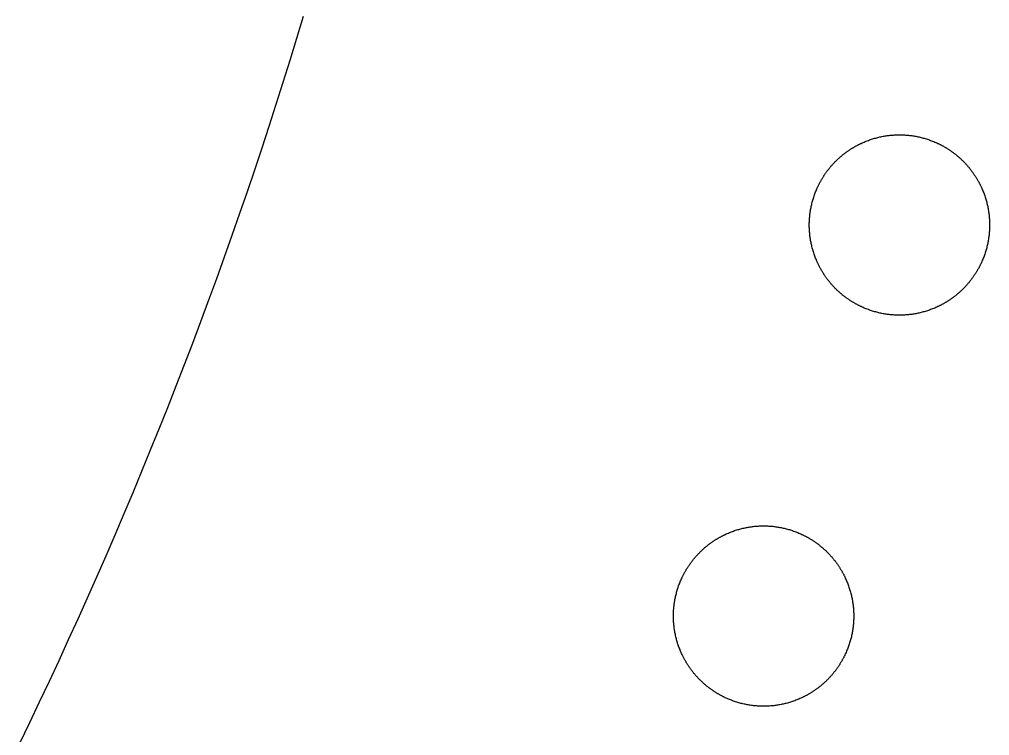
# Model space of a CAD drawing. Extents: x -111 to 2985, y -118 to 122.
# Drawn here: x -68.76 to -62.49, y -56.19 to -51.56 of the extents above; entities that cross this region are included whole.
import ezdxf

# ---------------------------------------------------------------- set-up
doc = ezdxf.new("R2010")
doc.units = 0
doc.layers.add('LAYER_03', color=5, linetype='CONTINUOUS')

msp = doc.modelspace()

# ---------------------------------------------------------------- linework, layer by layer
at = {"layer": 'LAYER_03'}
msp.add_lwpolyline([(-66.9284, -51.5455), (-66.9714, -51.6879), (-67.0152, -51.8301), (-67.0596, -51.972), (-67.1047, -52.1138), (-67.1504, -52.2553), (-67.1969, -52.3966), (-67.244, -52.5376), (-67.2918, -52.6785), (-67.3402, -52.8191), (-67.3893, -52.9594), (-67.4391, -53.0995), (-67.4896, -53.2393), (-67.5407, -53.3789), (-67.5925, -53.5182), (-67.6449, -53.6572), (-67.698, -53.796), (-67.7517, -53.9345), (-67.8061, -54.0727), (-67.8611, -54.2106), (-67.9168, -54.3482), (-67.9731, -54.4855), (-68.0301, -54.6225), (-68.0877, -54.7593), (-68.146, -54.8957), (-68.2049, -55.0317), (-68.2644, -55.1675), (-68.3245, -55.303), (-68.3853, -55.4381), (-68.4467, -55.5729), (-68.5087, -55.7073), (-68.5714, -55.8414), (-68.6346, -55.9752), (-68.6985, -56.1086), (-68.763, -56.2416)], dxfattribs=at)
for points in [[(-63.6573, -52.8924), (-63.6572, -52.886), (-63.6571, -52.8795), (-63.657, -52.873), (-63.6567, -52.8665), (-63.6564, -52.8599), (-63.656, -52.8533), (-63.6555, -52.8467), (-63.6549, -52.8401), (-63.6543, -52.8334), (-63.6536, -52.8268), (-63.6528, -52.8201), (-63.6519, -52.8134), (-63.6509, -52.8067), (-63.6499, -52.7999), (-63.6488, -52.7932), (-63.6476, -52.7864), (-63.6463, -52.7796), (-63.6449, -52.7729), (-63.6434, -52.7661), (-63.6419, -52.7593), (-63.6402, -52.7525), (-63.6385, -52.7457), (-63.6367, -52.7389), (-63.6348, -52.7321), (-63.6328, -52.7253), (-63.6307, -52.7185), (-63.6286, -52.7117), (-63.6263, -52.705), (-63.6239, -52.6982), (-63.6215, -52.6914), (-63.619, -52.6847), (-63.6164, -52.678), (-63.6137, -52.6712), (-63.6109, -52.6645), (-63.608, -52.6579), (-63.605, -52.6512), (-63.6019, -52.6446), (-63.6004, -52.6413), (-63.5988, -52.638), (-63.5972, -52.6347), (-63.5955, -52.6314), (-63.5939, -52.6281), (-63.5922, -52.6248), (-63.5905, -52.6215), (-63.5888, -52.6183), (-63.587, -52.615), (-63.5852, -52.6118), (-63.5834, -52.6086), (-63.5816, -52.6053), (-63.5798, -52.6021), (-63.5779, -52.5989), (-63.5761, -52.5957), (-63.5742, -52.5925), (-63.5722, -52.5893), (-63.5703, -52.5862), (-63.5683, -52.583), (-63.5663, -52.5799), (-63.5643, -52.5767), (-63.5623, -52.5736), (-63.5602, -52.5705), (-63.5582, -52.5674), (-63.5561, -52.5643), (-63.554, -52.5612), (-63.5518, -52.5581), (-63.5497, -52.5551), (-63.5475, -52.552), (-63.5453, -52.549), (-63.5431, -52.546), (-63.5408, -52.5429), (-63.5386, -52.54), (-63.5363, -52.537), (-63.534, -52.534), (-63.5317, -52.531), (-63.5293, -52.5281), (-63.527, -52.5252), (-63.5246, -52.5223), (-63.5222, -52.5194), (-63.5198, -52.5165), (-63.5173, -52.5136), (-63.5149, -52.5108), (-63.5124, -52.5079), (-63.5099, -52.5051), (-63.5074, -52.5023), (-63.5049, -52.4995), (-63.5023, -52.4967), (-63.4997, -52.494), (-63.4971, -52.4912), (-63.4945, -52.4885), (-63.4919, -52.4858), (-63.4893, -52.4831), (-63.4866, -52.4804), (-63.4839, -52.4778), (-63.4812, -52.4751), (-63.4785, -52.4725), (-63.4758, -52.4699), (-63.4731, -52.4673), (-63.4703, -52.4647), (-63.4675, -52.4622), (-63.4647, -52.4597), (-63.4619, -52.4571), (-63.4591, -52.4546), (-63.4563, -52.4522), (-63.4534, -52.4497), (-63.4506, -52.4473), (-63.4477, -52.4449), (-63.4448, -52.4425), (-63.4419, -52.4401), (-63.4389, -52.4377), (-63.436, -52.4354), (-63.433, -52.4331), (-63.4301, -52.4308), (-63.4271, -52.4285), (-63.4241, -52.4262), (-63.4211, -52.424), (-63.4181, -52.4217), (-63.415, -52.4195), (-63.412, -52.4174), (-63.4089, -52.4152), (-63.4058, -52.4131), (-63.4028, -52.411), (-63.3997, -52.4089), (-63.3966, -52.4068), (-63.3934, -52.4047), (-63.3903, -52.4027), (-63.3872, -52.4007), (-63.384, -52.3987), (-63.3809, -52.3967), (-63.3777, -52.3948), (-63.3745, -52.3929), (-63.3713, -52.391), (-63.3681, -52.3891), (-63.3649, -52.3872), (-63.3617, -52.3854), (-63.3585, -52.3836), (-63.3552, -52.3818), (-63.352, -52.38), (-63.3487, -52.3783), (-63.3455, -52.3766), (-63.3422, -52.3749), (-63.3389, -52.3732), (-63.3357, -52.3715), (-63.3324, -52.3699), (-63.3291, -52.3683), (-63.3258, -52.3667), (-63.3225, -52.3651), (-63.3158, -52.362), (-63.3092, -52.3591), (-63.3025, -52.3562), (-63.2958, -52.3534), (-63.2891, -52.3507), (-63.2823, -52.3481), (-63.2756, -52.3455), (-63.2688, -52.3431), (-63.2621, -52.3407), (-63.2553, -52.3385), (-63.2485, -52.3363), (-63.2417, -52.3342), (-63.2349, -52.3323), (-63.2281, -52.3304), (-63.2213, -52.3285), (-63.2145, -52.3268), (-63.2077, -52.3252), (-63.201, -52.3236), (-63.1942, -52.3222), (-63.1874, -52.3208), (-63.1806, -52.3195), (-63.1739, -52.3183), (-63.1671, -52.3172), (-63.1604, -52.3161), (-63.1537, -52.3151), (-63.147, -52.3143), (-63.1403, -52.3135), (-63.1336, -52.3128), (-63.127, -52.3121), (-63.1203, -52.3116), (-63.1137, -52.3111), (-63.1071, -52.3107), (-63.1006, -52.3103), (-63.094, -52.3101), (-63.0875, -52.3099), (-63.0811, -52.3098), (-63.0746, -52.3098), (-63.0681, -52.3098), (-63.0617, -52.3099), (-63.0552, -52.3101), (-63.0486, -52.3103), (-63.0421, -52.3107), (-63.0355, -52.3111), (-63.0289, -52.3116), (-63.0222, -52.3121), (-63.0156, -52.3128), (-63.0089, -52.3135), (-63.0022, -52.3143), (-62.9955, -52.3151), (-62.9888, -52.3161), (-62.9821, -52.3172), (-62.9753, -52.3183), (-62.9686, -52.3195), (-62.9618, -52.3208), (-62.955, -52.3222), (-62.9482, -52.3236), (-62.9415, -52.3252), (-62.9347, -52.3268), (-62.9279, -52.3285), (-62.9211, -52.3304), (-62.9143, -52.3323), (-62.9075, -52.3342), (-62.9007, -52.3363), (-62.8939, -52.3385), (-62.8871, -52.3407), (-62.8804, -52.3431), (-62.8736, -52.3455), (-62.8669, -52.3481), (-62.8601, -52.3507), (-62.8534, -52.3534), (-62.8467, -52.3562), (-62.84, -52.3591), (-62.8334, -52.362), (-62.8267, -52.3651), (-62.8234, -52.3667), (-62.8201, -52.3683), (-62.8168, -52.3699), (-62.8135, -52.3715), (-62.8103, -52.3732), (-62.807, -52.3749), (-62.8037, -52.3766), (-62.8005, -52.3783), (-62.7972, -52.38), (-62.794, -52.3818), (-62.7907, -52.3836), (-62.7875, -52.3854), (-62.7843, -52.3872), (-62.7811, -52.3891), (-62.7779, -52.391), (-62.7747, -52.3929), (-62.7715, -52.3948), (-62.7683, -52.3967), (-62.7652, -52.3987), (-62.762, -52.4007), (-62.7589, -52.4027), (-62.7558, -52.4047), (-62.7526, -52.4068), (-62.7495, -52.4089), (-62.7464, -52.411), (-62.7434, -52.4131), (-62.7403, -52.4152), (-62.7372, -52.4174), (-62.7342, -52.4195), (-62.7311, -52.4217), (-62.7281, -52.424), (-62.7251, -52.4262), (-62.7221, -52.4285), (-62.7191, -52.4308), (-62.7162, -52.4331), (-62.7132, -52.4354), (-62.7103, -52.4377), (-62.7073, -52.4401), (-62.7044, -52.4425), (-62.7015, -52.4449), (-62.6986, -52.4473), (-62.6958, -52.4497), (-62.6929, -52.4522), (-62.6901, -52.4546), (-62.6873, -52.4571), (-62.6845, -52.4597), (-62.6817, -52.4622), (-62.6789, -52.4647), (-62.6761, -52.4673), (-62.6734, -52.4699), (-62.6707, -52.4725), (-62.668, -52.4751), (-62.6653, -52.4778), (-62.6626, -52.4804), (-62.6599, -52.4831), (-62.6573, -52.4858), (-62.6547, -52.4885), (-62.6521, -52.4912), (-62.6495, -52.494), (-62.6469, -52.4967), (-62.6444, -52.4995), (-62.6418, -52.5023), (-62.6393, -52.5051), (-62.6368, -52.5079), (-62.6343, -52.5108), (-62.6319, -52.5136), (-62.6294, -52.5165), (-62.627, -52.5194), (-62.6246, -52.5223), (-62.6222, -52.5252), (-62.6199, -52.5281), (-62.6175, -52.531), (-62.6152, -52.534), (-62.6129, -52.537), (-62.6106, -52.54), (-62.6084, -52.5429), (-62.6061, -52.546), (-62.6039, -52.549), (-62.6017, -52.552), (-62.5995, -52.5551), (-62.5974, -52.5581), (-62.5952, -52.5612), (-62.5931, -52.5643), (-62.591, -52.5674), (-62.589, -52.5705), (-62.5869, -52.5736), (-62.5849, -52.5767), (-62.5829, -52.5799), (-62.5809, -52.583), (-62.5789, -52.5862), (-62.577, -52.5893), (-62.575, -52.5925), (-62.5731, -52.5957), (-62.5713, -52.5989), (-62.5694, -52.6021), (-62.5676, -52.6053), (-62.5658, -52.6086), (-62.564, -52.6118), (-62.5622, -52.615), (-62.5604, -52.6183), (-62.5587, -52.6215), (-62.557, -52.6248), (-62.5553, -52.6281), (-62.5537, -52.6314), (-62.552, -52.6347), (-62.5504, -52.638), (-62.5488, -52.6413), (-62.5473, -52.6446), (-62.5442, -52.6512), (-62.5412, -52.6579), (-62.5383, -52.6645), (-62.5355, -52.6712), (-62.5328, -52.678), (-62.5302, -52.6847), (-62.5277, -52.6914), (-62.5253, -52.6982), (-62.5229, -52.705), (-62.5206, -52.7117), (-62.5185, -52.7185), (-62.5164, -52.7253), (-62.5144, -52.7321), (-62.5125, -52.7389), (-62.5107, -52.7457), (-62.509, -52.7525), (-62.5073, -52.7593), (-62.5058, -52.7661), (-62.5043, -52.7729), (-62.5029, -52.7796), (-62.5017, -52.7864), (-62.5004, -52.7932), (-62.4993, -52.7999), (-62.4983, -52.8067), (-62.4973, -52.8134), (-62.4964, -52.8201), (-62.4956, -52.8268), (-62.4949, -52.8334), (-62.4943, -52.8401), (-62.4937, -52.8467), (-62.4932, -52.8533), (-62.4928, -52.8599), (-62.4925, -52.8665), (-62.4922, -52.873), (-62.4921, -52.8795), (-62.492, -52.886), (-62.4919, -52.8924), (-62.492, -52.8989), (-62.4921, -52.9054), (-62.4922, -52.9119), (-62.4925, -52.9184), (-62.4928, -52.925), (-62.4932, -52.9316), (-62.4937, -52.9382), (-62.4943, -52.9448), (-62.4949, -52.9514), (-62.4956, -52.9581), (-62.4964, -52.9648), (-62.4973, -52.9715), (-62.4983, -52.9782), (-62.4993, -52.985), (-62.5004, -52.9917), (-62.5017, -52.9985), (-62.5029, -53.0052), (-62.5043, -53.012), (-62.5058, -53.0188), (-62.5073, -53.0256), (-62.509, -53.0324), (-62.5107, -53.0392), (-62.5125, -53.046), (-62.5144, -53.0528), (-62.5164, -53.0596), (-62.5185, -53.0664), (-62.5206, -53.0731), (-62.5229, -53.0799), (-62.5253, -53.0867), (-62.5277, -53.0934), (-62.5302, -53.1002), (-62.5328, -53.1069), (-62.5355, -53.1136), (-62.5383, -53.1203), (-62.5412, -53.127), (-62.5442, -53.1337), (-62.5473, -53.1403), (-62.5488, -53.1436), (-62.5504, -53.1469), (-62.552, -53.1502), (-62.5537, -53.1535), (-62.5553, -53.1568), (-62.557, -53.1601), (-62.5587, -53.1633), (-62.5604, -53.1666), (-62.5622, -53.1698), (-62.564, -53.1731), (-62.5658, -53.1763), (-62.5676, -53.1795), (-62.5694, -53.1828), (-62.5713, -53.186), (-62.5731, -53.1892), (-62.575, -53.1924), (-62.577, -53.1955), (-62.5789, -53.1987), (-62.5809, -53.2019), (-62.5829, -53.205), (-62.5849, -53.2082), (-62.5869, -53.2113), (-62.589, -53.2144), (-62.591, -53.2175), (-62.5931, -53.2206), (-62.5952, -53.2237), (-62.5974, -53.2268), (-62.5995, -53.2298), (-62.6017, -53.2329), (-62.6039, -53.2359), (-62.6061, -53.2389), (-62.6084, -53.2419), (-62.6106, -53.2449), (-62.6129, -53.2479), (-62.6152, -53.2509), (-62.6175, -53.2538), (-62.6199, -53.2568), (-62.6222, -53.2597), (-62.6246, -53.2626), (-62.627, -53.2655), (-62.6294, -53.2684), (-62.6319, -53.2713), (-62.6343, -53.2741), (-62.6368, -53.277), (-62.6393, -53.2798), (-62.6418, -53.2826), (-62.6444, -53.2854), (-62.6469, -53.2881), (-62.6495, -53.2909), (-62.6521, -53.2937), (-62.6547, -53.2964), (-62.6573, -53.2991), (-62.6599, -53.3018), (-62.6626, -53.3045), (-62.6653, -53.3071), (-62.668, -53.3098), (-62.6707, -53.3124), (-62.6734, -53.315), (-62.6761, -53.3176), (-62.6789, -53.3201), (-62.6817, -53.3227), (-62.6845, -53.3252), (-62.6873, -53.3277), (-62.6901, -53.3302), (-62.6929, -53.3327), (-62.6958, -53.3352), (-62.6986, -53.3376), (-62.7015, -53.34), (-62.7044, -53.3424), (-62.7073, -53.3448), (-62.7103, -53.3472), (-62.7132, -53.3495), (-62.7162, -53.3518), (-62.7191, -53.3541), (-62.7221, -53.3564), (-62.7251, -53.3587), (-62.7281, -53.3609), (-62.7311, -53.3631), (-62.7342, -53.3653), (-62.7372, -53.3675), (-62.7403, -53.3697), (-62.7434, -53.3718), (-62.7464, -53.3739), (-62.7495, -53.376), (-62.7526, -53.3781), (-62.7558, -53.3801), (-62.7589, -53.3822), (-62.762, -53.3842), (-62.7652, -53.3862), (-62.7683, -53.3881), (-62.7715, -53.3901), (-62.7747, -53.392), (-62.7779, -53.3939), (-62.7811, -53.3958), (-62.7843, -53.3976), (-62.7875, -53.3995), (-62.7907, -53.4013), (-62.794, -53.4031), (-62.7972, -53.4048), (-62.8005, -53.4066), (-62.8037, -53.4083), (-62.807, -53.41), (-62.8103, -53.4117), (-62.8135, -53.4134), (-62.8168, -53.415), (-62.8201, -53.4166), (-62.8234, -53.4182), (-62.8267, -53.4198), (-62.8334, -53.4228), (-62.84, -53.4258), (-62.8467, -53.4287), (-62.8534, -53.4315), (-62.8601, -53.4342), (-62.8669, -53.4368), (-62.8736, -53.4393), (-62.8804, -53.4418), (-62.8871, -53.4441), (-62.8939, -53.4464), (-62.9007, -53.4486), (-62.9075, -53.4506), (-62.9143, -53.4526), (-62.9211, -53.4545), (-62.9279, -53.4563), (-62.9347, -53.4581), (-62.9415, -53.4597), (-62.9482, -53.4613), (-62.955, -53.4627), (-62.9618, -53.4641), (-62.9686, -53.4654), (-62.9753, -53.4666), (-62.9821, -53.4677), (-62.9888, -53.4688), (-62.9955, -53.4697), (-63.0022, -53.4706), (-63.0089, -53.4714), (-63.0156, -53.4721), (-63.0222, -53.4728), (-63.0289, -53.4733), (-63.0355, -53.4738), (-63.0421, -53.4742), (-63.0486, -53.4745), (-63.0552, -53.4748), (-63.0617, -53.475), (-63.0681, -53.4751), (-63.0746, -53.4751), (-63.0811, -53.4751), (-63.0875, -53.475), (-63.094, -53.4748), (-63.1006, -53.4745), (-63.1071, -53.4742), (-63.1137, -53.4738), (-63.1203, -53.4733), (-63.127, -53.4728), (-63.1336, -53.4721), (-63.1403, -53.4714), (-63.147, -53.4706), (-63.1537, -53.4697), (-63.1604, -53.4688), (-63.1671, -53.4677), (-63.1739, -53.4666), (-63.1806, -53.4654), (-63.1874, -53.4641), (-63.1942, -53.4627), (-63.201, -53.4613), (-63.2077, -53.4597), (-63.2145, -53.4581), (-63.2213, -53.4563), (-63.2281, -53.4545), (-63.2349, -53.4526), (-63.2417, -53.4506), (-63.2485, -53.4486), (-63.2553, -53.4464), (-63.2621, -53.4441), (-63.2688, -53.4418), (-63.2756, -53.4393), (-63.2823, -53.4368), (-63.2891, -53.4342), (-63.2958, -53.4315), (-63.3025, -53.4287), (-63.3092, -53.4258), (-63.3158, -53.4228), (-63.3225, -53.4198), (-63.3258, -53.4182), (-63.3291, -53.4166), (-63.3324, -53.415), (-63.3357, -53.4134), (-63.3389, -53.4117), (-63.3422, -53.41), (-63.3455, -53.4083), (-63.3487, -53.4066), (-63.352, -53.4048), (-63.3552, -53.4031), (-63.3585, -53.4013), (-63.3617, -53.3995), (-63.3649, -53.3976), (-63.3681, -53.3958), (-63.3713, -53.3939), (-63.3745, -53.392), (-63.3777, -53.3901), (-63.3809, -53.3881), (-63.384, -53.3862), (-63.3872, -53.3842), (-63.3903, -53.3822), (-63.3934, -53.3801), (-63.3966, -53.3781), (-63.3997, -53.376), (-63.4028, -53.3739), (-63.4058, -53.3718), (-63.4089, -53.3697), (-63.412, -53.3675), (-63.415, -53.3653), (-63.4181, -53.3631), (-63.4211, -53.3609), (-63.4241, -53.3587), (-63.4271, -53.3564), (-63.4301, -53.3541), (-63.433, -53.3518), (-63.436, -53.3495), (-63.4389, -53.3472), (-63.4419, -53.3448), (-63.4448, -53.3424), (-63.4477, -53.34), (-63.4506, -53.3376), (-63.4534, -53.3352), (-63.4563, -53.3327), (-63.4591, -53.3302), (-63.4619, -53.3277), (-63.4647, -53.3252), (-63.4675, -53.3227), (-63.4703, -53.3201), (-63.4731, -53.3176), (-63.4758, -53.315), (-63.4785, -53.3124), (-63.4812, -53.3098), (-63.4839, -53.3071), (-63.4866, -53.3045), (-63.4893, -53.3018), (-63.4919, -53.2991), (-63.4945, -53.2964), (-63.4971, -53.2937), (-63.4997, -53.2909), (-63.5023, -53.2881), (-63.5049, -53.2854), (-63.5074, -53.2826), (-63.5099, -53.2798), (-63.5124, -53.277), (-63.5149, -53.2741), (-63.5173, -53.2713), (-63.5198, -53.2684), (-63.5222, -53.2655), (-63.5246, -53.2626), (-63.527, -53.2597), (-63.5293, -53.2568), (-63.5317, -53.2538), (-63.534, -53.2509), (-63.5363, -53.2479), (-63.5386, -53.2449), (-63.5408, -53.2419), (-63.5431, -53.2389), (-63.5453, -53.2359), (-63.5475, -53.2329), (-63.5497, -53.2298), (-63.5518, -53.2268), (-63.554, -53.2237), (-63.5561, -53.2206), (-63.5582, -53.2175), (-63.5602, -53.2144), (-63.5623, -53.2113), (-63.5643, -53.2082), (-63.5663, -53.205), (-63.5683, -53.2019), (-63.5703, -53.1987), (-63.5722, -53.1955), (-63.5742, -53.1924), (-63.5761, -53.1892), (-63.5779, -53.186), (-63.5798, -53.1828), (-63.5816, -53.1795), (-63.5834, -53.1763), (-63.5852, -53.1731), (-63.587, -53.1698), (-63.5888, -53.1666), (-63.5905, -53.1633), (-63.5922, -53.1601), (-63.5939, -53.1568), (-63.5955, -53.1535), (-63.5972, -53.1502), (-63.5988, -53.1469), (-63.6004, -53.1436), (-63.6019, -53.1403), (-63.605, -53.1337), (-63.608, -53.127), (-63.6109, -53.1203), (-63.6137, -53.1136), (-63.6164, -53.1069), (-63.619, -53.1002), (-63.6215, -53.0934), (-63.6239, -53.0867), (-63.6263, -53.0799), (-63.6286, -53.0731), (-63.6307, -53.0664), (-63.6328, -53.0596), (-63.6348, -53.0528), (-63.6367, -53.046), (-63.6385, -53.0392), (-63.6402, -53.0324), (-63.6419, -53.0256), (-63.6434, -53.0188), (-63.6449, -53.012), (-63.6463, -53.0052), (-63.6476, -52.9985), (-63.6488, -52.9917), (-63.6499, -52.985), (-63.6509, -52.9782), (-63.6519, -52.9715), (-63.6528, -52.9648), (-63.6536, -52.9581), (-63.6543, -52.9514), (-63.6549, -52.9448), (-63.6555, -52.9382), (-63.656, -52.9316), (-63.6564, -52.925), (-63.6567, -52.9184), (-63.657, -52.9119), (-63.6571, -52.9054), (-63.6572, -52.8989)], [(-64.5354, -55.419), (-64.5354, -55.4126), (-64.5353, -55.4061), (-64.5351, -55.3996), (-64.5348, -55.393), (-64.5345, -55.3865), (-64.5341, -55.3799), (-64.5336, -55.3733), (-64.533, -55.3667), (-64.5324, -55.36), (-64.5317, -55.3533), (-64.5309, -55.3467), (-64.53, -55.34), (-64.5291, -55.3332), (-64.528, -55.3265), (-64.5269, -55.3198), (-64.5257, -55.313), (-64.5244, -55.3062), (-64.523, -55.2995), (-64.5215, -55.2927), (-64.52, -55.2859), (-64.5183, -55.2791), (-64.5166, -55.2723), (-64.5148, -55.2655), (-64.5129, -55.2587), (-64.5109, -55.2519), (-64.5088, -55.2451), (-64.5067, -55.2383), (-64.5044, -55.2315), (-64.5021, -55.2248), (-64.4996, -55.218), (-64.4971, -55.2113), (-64.4945, -55.2045), (-64.4918, -55.1978), (-64.489, -55.1911), (-64.4861, -55.1844), (-64.4831, -55.1778), (-64.4801, -55.1712), (-64.4785, -55.1678), (-64.4769, -55.1645), (-64.4753, -55.1612), (-64.4736, -55.158), (-64.472, -55.1547), (-64.4703, -55.1514), (-64.4686, -55.1481), (-64.4669, -55.1449), (-64.4651, -55.1416), (-64.4634, -55.1384), (-64.4616, -55.1351), (-64.4598, -55.1319), (-64.4579, -55.1287), (-64.4561, -55.1255), (-64.4542, -55.1223), (-64.4523, -55.1191), (-64.4504, -55.1159), (-64.4484, -55.1128), (-64.4464, -55.1096), (-64.4445, -55.1064), (-64.4425, -55.1033), (-64.4404, -55.1002), (-64.4384, -55.0971), (-64.4363, -55.094), (-64.4342, -55.0909), (-64.4321, -55.0878), (-64.4299, -55.0847), (-64.4278, -55.0816), (-64.4256, -55.0786), (-64.4234, -55.0756), (-64.4212, -55.0725), (-64.419, -55.0695), (-64.4167, -55.0665), (-64.4144, -55.0636), (-64.4121, -55.0606), (-64.4098, -55.0576), (-64.4074, -55.0547), (-64.4051, -55.0518), (-64.4027, -55.0489), (-64.4003, -55.046), (-64.3979, -55.0431), (-64.3954, -55.0402), (-64.393, -55.0373), (-64.3905, -55.0345), (-64.388, -55.0317), (-64.3855, -55.0289), (-64.383, -55.0261), (-64.3804, -55.0233), (-64.3779, -55.0206), (-64.3753, -55.0178), (-64.3727, -55.0151), (-64.37, -55.0124), (-64.3674, -55.0097), (-64.3647, -55.007), (-64.3621, -55.0044), (-64.3594, -55.0017), (-64.3567, -54.9991), (-64.3539, -54.9965), (-64.3512, -54.9939), (-64.3484, -54.9913), (-64.3457, -54.9888), (-64.3429, -54.9862), (-64.3401, -54.9837), (-64.3372, -54.9812), (-64.3344, -54.9788), (-64.3315, -54.9763), (-64.3287, -54.9739), (-64.3258, -54.9714), (-64.3229, -54.969), (-64.32, -54.9667), (-64.3171, -54.9643), (-64.3141, -54.962), (-64.3112, -54.9596), (-64.3082, -54.9573), (-64.3052, -54.9551), (-64.3022, -54.9528), (-64.2992, -54.9506), (-64.2962, -54.9483), (-64.2931, -54.9461), (-64.2901, -54.944), (-64.287, -54.9418), (-64.284, -54.9397), (-64.2809, -54.9375), (-64.2778, -54.9355), (-64.2747, -54.9334), (-64.2716, -54.9313), (-64.2684, -54.9293), (-64.2653, -54.9273), (-64.2622, -54.9253), (-64.259, -54.9233), (-64.2558, -54.9214), (-64.2526, -54.9195), (-64.2495, -54.9176), (-64.2463, -54.9157), (-64.243, -54.9138), (-64.2398, -54.912), (-64.2366, -54.9102), (-64.2334, -54.9084), (-64.2301, -54.9066), (-64.2269, -54.9049), (-64.2236, -54.9031), (-64.2203, -54.9014), (-64.2171, -54.8998), (-64.2138, -54.8981), (-64.2105, -54.8965), (-64.2072, -54.8949), (-64.2039, -54.8933), (-64.2006, -54.8917), (-64.194, -54.8886), (-64.1873, -54.8856), (-64.1806, -54.8828), (-64.1739, -54.88), (-64.1672, -54.8773), (-64.1605, -54.8746), (-64.1537, -54.8721), (-64.147, -54.8697), (-64.1402, -54.8673), (-64.1334, -54.8651), (-64.1266, -54.8629), (-64.1198, -54.8608), (-64.1131, -54.8588), (-64.1063, -54.8569), (-64.0995, -54.8551), (-64.0927, -54.8534), (-64.0859, -54.8518), (-64.0791, -54.8502), (-64.0723, -54.8487), (-64.0655, -54.8474), (-64.0587, -54.8461), (-64.052, -54.8449), (-64.0452, -54.8437), (-64.0385, -54.8427), (-64.0318, -54.8417), (-64.0251, -54.8409), (-64.0184, -54.8401), (-64.0117, -54.8393), (-64.0051, -54.8387), (-63.9984, -54.8381), (-63.9918, -54.8377), (-63.9853, -54.8373), (-63.9787, -54.8369), (-63.9722, -54.8367), (-63.9657, -54.8365), (-63.9592, -54.8364), (-63.9527, -54.8363), (-63.9463, -54.8364), (-63.9398, -54.8365), (-63.9333, -54.8367), (-63.9267, -54.8369), (-63.9202, -54.8373), (-63.9136, -54.8377), (-63.907, -54.8381), (-63.9004, -54.8387), (-63.8937, -54.8393), (-63.887, -54.8401), (-63.8804, -54.8409), (-63.8737, -54.8417), (-63.8669, -54.8427), (-63.8602, -54.8437), (-63.8535, -54.8449), (-63.8467, -54.8461), (-63.8399, -54.8474), (-63.8332, -54.8487), (-63.8264, -54.8502), (-63.8196, -54.8518), (-63.8128, -54.8534), (-63.806, -54.8551), (-63.7992, -54.8569), (-63.7924, -54.8588), (-63.7856, -54.8608), (-63.7788, -54.8629), (-63.772, -54.8651), (-63.7652, -54.8673), (-63.7585, -54.8697), (-63.7517, -54.8721), (-63.745, -54.8746), (-63.7382, -54.8773), (-63.7315, -54.88), (-63.7248, -54.8828), (-63.7181, -54.8856), (-63.7115, -54.8886), (-63.7049, -54.8917), (-63.7015, -54.8933), (-63.6982, -54.8949), (-63.6949, -54.8965), (-63.6917, -54.8981), (-63.6884, -54.8998), (-63.6851, -54.9014), (-63.6818, -54.9031), (-63.6786, -54.9049), (-63.6753, -54.9066), (-63.6721, -54.9084), (-63.6688, -54.9102), (-63.6656, -54.912), (-63.6624, -54.9138), (-63.6592, -54.9157), (-63.656, -54.9176), (-63.6528, -54.9195), (-63.6496, -54.9214), (-63.6465, -54.9233), (-63.6433, -54.9253), (-63.6401, -54.9273), (-63.637, -54.9293), (-63.6339, -54.9313), (-63.6308, -54.9334), (-63.6277, -54.9355), (-63.6246, -54.9375), (-63.6215, -54.9397), (-63.6184, -54.9418), (-63.6153, -54.944), (-63.6123, -54.9461), (-63.6093, -54.9483), (-63.6062, -54.9506), (-63.6032, -54.9528), (-63.6002, -54.9551), (-63.5973, -54.9573), (-63.5943, -54.9596), (-63.5913, -54.962), (-63.5884, -54.9643), (-63.5855, -54.9667), (-63.5825, -54.969), (-63.5797, -54.9714), (-63.5768, -54.9739), (-63.5739, -54.9763), (-63.571, -54.9788), (-63.5682, -54.9812), (-63.5654, -54.9837), (-63.5626, -54.9862), (-63.5598, -54.9888), (-63.557, -54.9913), (-63.5543, -54.9939), (-63.5515, -54.9965), (-63.5488, -54.9991), (-63.5461, -55.0017), (-63.5434, -55.0044), (-63.5407, -55.007), (-63.538, -55.0097), (-63.5354, -55.0124), (-63.5328, -55.0151), (-63.5302, -55.0178), (-63.5276, -55.0206), (-63.525, -55.0233), (-63.5225, -55.0261), (-63.5199, -55.0289), (-63.5174, -55.0317), (-63.5149, -55.0345), (-63.5125, -55.0373), (-63.51, -55.0402), (-63.5076, -55.0431), (-63.5051, -55.046), (-63.5027, -55.0489), (-63.5004, -55.0518), (-63.498, -55.0547), (-63.4957, -55.0576), (-63.4933, -55.0606), (-63.491, -55.0636), (-63.4888, -55.0665), (-63.4865, -55.0695), (-63.4843, -55.0725), (-63.482, -55.0756), (-63.4798, -55.0786), (-63.4777, -55.0816), (-63.4755, -55.0847), (-63.4734, -55.0878), (-63.4712, -55.0909), (-63.4691, -55.094), (-63.4671, -55.0971), (-63.465, -55.1002), (-63.463, -55.1033), (-63.461, -55.1064), (-63.459, -55.1096), (-63.457, -55.1128), (-63.4551, -55.1159), (-63.4532, -55.1191), (-63.4513, -55.1223), (-63.4494, -55.1255), (-63.4475, -55.1287), (-63.4457, -55.1319), (-63.4439, -55.1351), (-63.4421, -55.1384), (-63.4403, -55.1416), (-63.4386, -55.1449), (-63.4368, -55.1481), (-63.4351, -55.1514), (-63.4335, -55.1547), (-63.4318, -55.158), (-63.4302, -55.1612), (-63.4286, -55.1645), (-63.427, -55.1678), (-63.4254, -55.1712), (-63.4223, -55.1778), (-63.4193, -55.1844), (-63.4165, -55.1911), (-63.4137, -55.1978), (-63.411, -55.2045), (-63.4083, -55.2113), (-63.4058, -55.218), (-63.4034, -55.2248), (-63.401, -55.2315), (-63.3988, -55.2383), (-63.3966, -55.2451), (-63.3945, -55.2519), (-63.3925, -55.2587), (-63.3906, -55.2655), (-63.3888, -55.2723), (-63.3871, -55.2791), (-63.3855, -55.2859), (-63.3839, -55.2927), (-63.3824, -55.2995), (-63.3811, -55.3062), (-63.3798, -55.313), (-63.3786, -55.3198), (-63.3774, -55.3265), (-63.3764, -55.3332), (-63.3754, -55.34), (-63.3746, -55.3467), (-63.3738, -55.3533), (-63.373, -55.36), (-63.3724, -55.3667), (-63.3718, -55.3733), (-63.3714, -55.3799), (-63.371, -55.3865), (-63.3706, -55.393), (-63.3704, -55.3996), (-63.3702, -55.4061), (-63.3701, -55.4126), (-63.37, -55.419), (-63.3701, -55.4255), (-63.3702, -55.432), (-63.3704, -55.4385), (-63.3706, -55.445), (-63.371, -55.4516), (-63.3714, -55.4581), (-63.3718, -55.4648), (-63.3724, -55.4714), (-63.373, -55.478), (-63.3738, -55.4847), (-63.3746, -55.4914), (-63.3754, -55.4981), (-63.3764, -55.5048), (-63.3774, -55.5115), (-63.3786, -55.5183), (-63.3798, -55.525), (-63.3811, -55.5318), (-63.3824, -55.5386), (-63.3839, -55.5454), (-63.3855, -55.5522), (-63.3871, -55.559), (-63.3888, -55.5658), (-63.3906, -55.5726), (-63.3925, -55.5794), (-63.3945, -55.5861), (-63.3966, -55.5929), (-63.3988, -55.5997), (-63.401, -55.6065), (-63.4034, -55.6133), (-63.4058, -55.62), (-63.4083, -55.6268), (-63.411, -55.6335), (-63.4137, -55.6402), (-63.4165, -55.6469), (-63.4193, -55.6536), (-63.4223, -55.6603), (-63.4254, -55.6669), (-63.427, -55.6702), (-63.4286, -55.6735), (-63.4302, -55.6768), (-63.4318, -55.6801), (-63.4335, -55.6834), (-63.4351, -55.6866), (-63.4368, -55.6899), (-63.4386, -55.6932), (-63.4403, -55.6964), (-63.4421, -55.6997), (-63.4439, -55.7029), (-63.4457, -55.7061), (-63.4475, -55.7093), (-63.4494, -55.7126), (-63.4513, -55.7158), (-63.4532, -55.7189), (-63.4551, -55.7221), (-63.457, -55.7253), (-63.459, -55.7285), (-63.461, -55.7316), (-63.463, -55.7347), (-63.465, -55.7379), (-63.4671, -55.741), (-63.4691, -55.7441), (-63.4712, -55.7472), (-63.4734, -55.7503), (-63.4755, -55.7533), (-63.4777, -55.7564), (-63.4798, -55.7594), (-63.482, -55.7625), (-63.4843, -55.7655), (-63.4865, -55.7685), (-63.4888, -55.7715), (-63.491, -55.7745), (-63.4933, -55.7775), (-63.4957, -55.7804), (-63.498, -55.7834), (-63.5004, -55.7863), (-63.5027, -55.7892), (-63.5051, -55.7921), (-63.5076, -55.795), (-63.51, -55.7978), (-63.5125, -55.8007), (-63.5149, -55.8035), (-63.5174, -55.8064), (-63.5199, -55.8092), (-63.5225, -55.812), (-63.525, -55.8147), (-63.5276, -55.8175), (-63.5302, -55.8202), (-63.5328, -55.823), (-63.5354, -55.8257), (-63.538, -55.8284), (-63.5407, -55.831), (-63.5434, -55.8337), (-63.5461, -55.8363), (-63.5488, -55.839), (-63.5515, -55.8416), (-63.5543, -55.8442), (-63.557, -55.8467), (-63.5598, -55.8493), (-63.5626, -55.8518), (-63.5654, -55.8543), (-63.5682, -55.8568), (-63.571, -55.8593), (-63.5739, -55.8617), (-63.5768, -55.8642), (-63.5797, -55.8666), (-63.5825, -55.869), (-63.5855, -55.8714), (-63.5884, -55.8737), (-63.5913, -55.8761), (-63.5943, -55.8784), (-63.5973, -55.8807), (-63.6002, -55.883), (-63.6032, -55.8853), (-63.6062, -55.8875), (-63.6093, -55.8897), (-63.6123, -55.8919), (-63.6153, -55.8941), (-63.6184, -55.8962), (-63.6215, -55.8984), (-63.6246, -55.9005), (-63.6277, -55.9026), (-63.6308, -55.9047), (-63.6339, -55.9067), (-63.637, -55.9088), (-63.6401, -55.9108), (-63.6433, -55.9128), (-63.6465, -55.9147), (-63.6496, -55.9167), (-63.6528, -55.9186), (-63.656, -55.9205), (-63.6592, -55.9224), (-63.6624, -55.9242), (-63.6656, -55.9261), (-63.6688, -55.9279), (-63.6721, -55.9297), (-63.6753, -55.9314), (-63.6786, -55.9332), (-63.6818, -55.9349), (-63.6851, -55.9366), (-63.6884, -55.9383), (-63.6917, -55.9399), (-63.6949, -55.9416), (-63.6982, -55.9432), (-63.7015, -55.9448), (-63.7049, -55.9464), (-63.7115, -55.9494), (-63.7181, -55.9524), (-63.7248, -55.9553), (-63.7315, -55.9581), (-63.7382, -55.9608), (-63.745, -55.9634), (-63.7517, -55.9659), (-63.7585, -55.9684), (-63.7652, -55.9707), (-63.772, -55.973), (-63.7788, -55.9751), (-63.7856, -55.9772), (-63.7924, -55.9792), (-63.7992, -55.9811), (-63.806, -55.9829), (-63.8128, -55.9846), (-63.8196, -55.9863), (-63.8264, -55.9878), (-63.8332, -55.9893), (-63.8399, -55.9907), (-63.8467, -55.992), (-63.8535, -55.9932), (-63.8602, -55.9943), (-63.8669, -55.9954), (-63.8737, -55.9963), (-63.8804, -55.9972), (-63.887, -55.998), (-63.8937, -55.9987), (-63.9004, -55.9993), (-63.907, -55.9999), (-63.9136, -56.0004), (-63.9202, -56.0008), (-63.9267, -56.0011), (-63.9333, -56.0014), (-63.9398, -56.0016), (-63.9463, -56.0017), (-63.9527, -56.0017), (-63.9592, -56.0017), (-63.9657, -56.0016), (-63.9722, -56.0014), (-63.9787, -56.0011), (-63.9853, -56.0008), (-63.9918, -56.0004), (-63.9984, -55.9999), (-64.0051, -55.9993), (-64.0117, -55.9987), (-64.0184, -55.998), (-64.0251, -55.9972), (-64.0318, -55.9963), (-64.0385, -55.9954), (-64.0452, -55.9943), (-64.052, -55.9932), (-64.0587, -55.992), (-64.0655, -55.9907), (-64.0723, -55.9893), (-64.0791, -55.9878), (-64.0859, -55.9863), (-64.0927, -55.9846), (-64.0995, -55.9829), (-64.1063, -55.9811), (-64.1131, -55.9792), (-64.1198, -55.9772), (-64.1266, -55.9751), (-64.1334, -55.973), (-64.1402, -55.9707), (-64.147, -55.9684), (-64.1537, -55.9659), (-64.1605, -55.9634), (-64.1672, -55.9608), (-64.1739, -55.9581), (-64.1806, -55.9553), (-64.1873, -55.9524), (-64.194, -55.9494), (-64.2006, -55.9464), (-64.2039, -55.9448), (-64.2072, -55.9432), (-64.2105, -55.9416), (-64.2138, -55.9399), (-64.2171, -55.9383), (-64.2203, -55.9366), (-64.2236, -55.9349), (-64.2269, -55.9332), (-64.2301, -55.9314), (-64.2334, -55.9297), (-64.2366, -55.9279), (-64.2398, -55.9261), (-64.243, -55.9242), (-64.2463, -55.9224), (-64.2495, -55.9205), (-64.2526, -55.9186), (-64.2558, -55.9167), (-64.259, -55.9147), (-64.2622, -55.9128), (-64.2653, -55.9108), (-64.2684, -55.9088), (-64.2716, -55.9067), (-64.2747, -55.9047), (-64.2778, -55.9026), (-64.2809, -55.9005), (-64.284, -55.8984), (-64.287, -55.8962), (-64.2901, -55.8941), (-64.2931, -55.8919), (-64.2962, -55.8897), (-64.2992, -55.8875), (-64.3022, -55.8853), (-64.3052, -55.883), (-64.3082, -55.8807), (-64.3112, -55.8784), (-64.3141, -55.8761), (-64.3171, -55.8737), (-64.32, -55.8714), (-64.3229, -55.869), (-64.3258, -55.8666), (-64.3287, -55.8642), (-64.3315, -55.8617), (-64.3344, -55.8593), (-64.3372, -55.8568), (-64.3401, -55.8543), (-64.3429, -55.8518), (-64.3457, -55.8493), (-64.3484, -55.8467), (-64.3512, -55.8442), (-64.3539, -55.8416), (-64.3567, -55.839), (-64.3594, -55.8363), (-64.3621, -55.8337), (-64.3647, -55.831), (-64.3674, -55.8284), (-64.37, -55.8257), (-64.3727, -55.823), (-64.3753, -55.8202), (-64.3779, -55.8175), (-64.3804, -55.8147), (-64.383, -55.812), (-64.3855, -55.8092), (-64.388, -55.8064), (-64.3905, -55.8035), (-64.393, -55.8007), (-64.3954, -55.7978), (-64.3979, -55.795), (-64.4003, -55.7921), (-64.4027, -55.7892), (-64.4051, -55.7863), (-64.4074, -55.7834), (-64.4098, -55.7804), (-64.4121, -55.7775), (-64.4144, -55.7745), (-64.4167, -55.7715), (-64.419, -55.7685), (-64.4212, -55.7655), (-64.4234, -55.7625), (-64.4256, -55.7594), (-64.4278, -55.7564), (-64.4299, -55.7533), (-64.4321, -55.7503), (-64.4342, -55.7472), (-64.4363, -55.7441), (-64.4384, -55.741), (-64.4404, -55.7379), (-64.4425, -55.7347), (-64.4445, -55.7316), (-64.4464, -55.7285), (-64.4484, -55.7253), (-64.4504, -55.7221), (-64.4523, -55.7189), (-64.4542, -55.7158), (-64.4561, -55.7126), (-64.4579, -55.7093), (-64.4598, -55.7061), (-64.4616, -55.7029), (-64.4634, -55.6997), (-64.4651, -55.6964), (-64.4669, -55.6932), (-64.4686, -55.6899), (-64.4703, -55.6866), (-64.472, -55.6834), (-64.4736, -55.6801), (-64.4753, -55.6768), (-64.4769, -55.6735), (-64.4785, -55.6702), (-64.4801, -55.6669), (-64.4831, -55.6603), (-64.4861, -55.6536), (-64.489, -55.6469), (-64.4918, -55.6402), (-64.4945, -55.6335), (-64.4971, -55.6268), (-64.4996, -55.62), (-64.5021, -55.6133), (-64.5044, -55.6065), (-64.5067, -55.5997), (-64.5088, -55.5929), (-64.5109, -55.5861), (-64.5129, -55.5794), (-64.5148, -55.5726), (-64.5166, -55.5658), (-64.5183, -55.559), (-64.52, -55.5522), (-64.5215, -55.5454), (-64.523, -55.5386), (-64.5244, -55.5318), (-64.5257, -55.525), (-64.5269, -55.5183), (-64.528, -55.5115), (-64.5291, -55.5048), (-64.53, -55.4981), (-64.5309, -55.4914), (-64.5317, -55.4847), (-64.5324, -55.478), (-64.533, -55.4714), (-64.5336, -55.4648), (-64.5341, -55.4581), (-64.5345, -55.4516), (-64.5348, -55.445), (-64.5351, -55.4385), (-64.5353, -55.432), (-64.5354, -55.4255)]]:
    msp.add_lwpolyline(points, close=True, dxfattribs=at)

doc.saveas('drawing.dxf')
